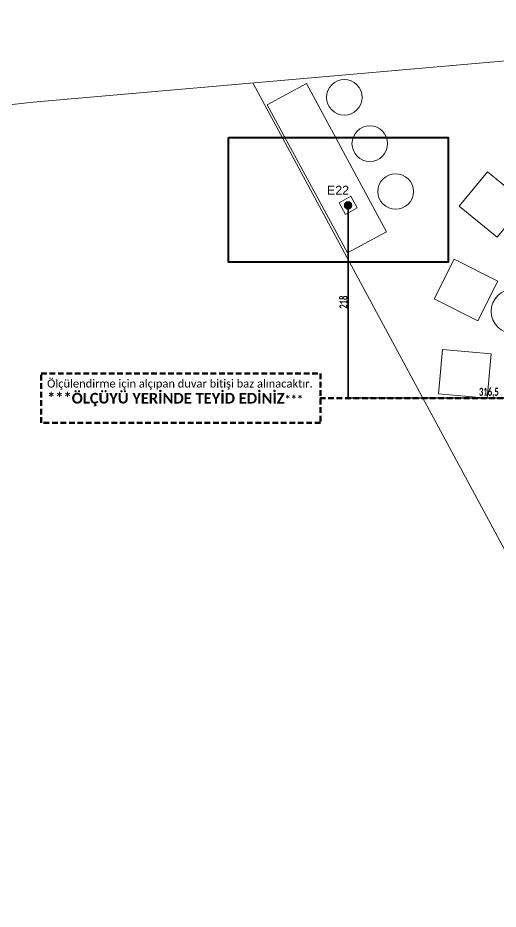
# Model space of a CAD drawing. Header units: millimetres. Extents: x 210628 to 232146, y -111309 to -91563.
# Drawn here: x 229258 to 229798, y -103185 to -102183 of the extents above; entities that cross this region are included whole.
import ezdxf

# ---------------------------------------------------------------- set-up
doc = ezdxf.new("R2010")
doc.units = ezdxf.units.MM
doc.header["$PDMODE"] = 2
doc.linetypes.add('DASHED2', pattern=[9.525, 6.35, -3.175])
doc.linetypes.add('DOT2', pattern=[3.175, 0, -3.175])
doc.layers.get('0').update_dxf_attribs({"lineweight": 20})
for name, color, linetype, lineweight in [('KP', 167, 'Continuous', 30), ('T_elektrik', 10, 'Continuous', 9), ('t_izdüşüm', 7, 'DOT2', 18), ('t_tarama', 253, 'Continuous', 5), ('t_yazı', 23, 'Continuous', 25), ('ölçü', 251, 'Continuous', 5)]:
    doc.layers.add(name, color=color, linetype=linetype, lineweight=lineweight)
doc.layers.add('Kıtc-014 Elk Tes İşaretler', color=1, linetype='Continuous')
doc.styles.add('ARIALT', font='arial.ttf', dxfattribs={"height": 10})
doc.styles.add('yazı', font='arial.ttf')
doc.styles.add('Ölçü50', font='calibri.ttf', dxfattribs={"width": 0.7})
doc.dimstyles.new('olcu10', dxfattribs={"dimtxt": 9, "dimasz": 2, "dimexe": 1.25, "dimexo": 0.625, "dimgap": 0.5, "dimtad": 1, "dimdec": 1, "dimrnd": 0.5, "dimzin": 9, "dimtxsty": 'Ölçü50', "dimblk": 'ARCHTICK', "dimcen": 2, "dimclrd": 256, "dimclre": 256, "dimclrt": 6, "dimazin": 2, "dimtfac": 1, "dimtdec": 1, "dimtix": 1, "dimtmove": 0, "dimatfit": 3, "dimldrblk": 'ARCHTICK', "dimfxl": 1, "dimlwd": -1, "dimarcsym": 0})

# ---------------------------------------------------------------- blocks, each defined once
blk = doc.blocks.new('A$C53525628')
at = {"layer": 'T_elektrik'}
h = blk.add_hatch(color=256, dxfattribs=at)
edge = h.paths.add_edge_path()
edge.add_arc((7.5, 7.5), 4.17, 0, 360)
blk.add_lwpolyline([(0, 0), (15, 0), (15, 15), (0, 15)], close=True, dxfattribs=at)
blk.add_circle((7.5, 7.5), 4.17, dxfattribs=at)
blk = doc.blocks.new('_ArchTick')
at = {"color": 0, "linetype": 'ByBlock', "const_width": 0.15}
blk.add_lwpolyline([(-0.5, -0.5), (0.5, 0.5)], dxfattribs=at)
blk = doc.blocks.new('*D213')
at = {"lineweight": -2, "transparency": 16777216}
for p, q in [((221442.7, -109908.6), (221442.7, -110126)), ((221759.2, -110124.1), (221759.2, -110123.5))]:
    blk.add_line(p, q, dxfattribs=at)
at = {"transparency": 16777216}
blk.add_line((221759.2, -110124.7), (221442.7, -110124.7), dxfattribs=at)
at = {"layer": 'DEFPOINTS', "color": 0, "transparency": 16777216}
for p in [(221442.7, -109907.9), (221442.7, -110124.7), (221759.2, -110124.7)]:
    blk.add_point(p, dxfattribs=at)
at = {"transparency": 16777216, "xscale": 2, "yscale": 2, "zscale": 2, "rotation": 180}
blk.add_blockref('_ArchTick', (221442.7, -110124.7), dxfattribs=at)
at = {"transparency": 16777216, "xscale": 2, "yscale": 2, "zscale": 2}
blk.add_blockref('_ArchTick', (221759.2, -110124.7), dxfattribs=at)
at = {"color": 6, "transparency": 16777216, "insert": (221600.9, -110118.6), "char_height": 9, "attachment_point": 5, "style": 'Ölçü50'}
blk.add_mtext('{\\fCalibri|b1|i0|c162|p34;316,5}', dxfattribs=at)
blk = doc.blocks.new('*D214')
at = {"lineweight": -2, "transparency": 16777216}
for p, q in [((221446.1, -109907.9), (221441.4, -109907.9)), ((221445.1, -110125.7), (221441.4, -110125.7))]:
    blk.add_line(p, q, dxfattribs=at)
at = {"transparency": 16777216}
blk.add_line((221442.7, -110125.7), (221442.7, -109907.9), dxfattribs=at)
at = {"layer": 'DEFPOINTS', "color": 0, "transparency": 16777216}
for p in [(221442.7, -109907.9), (221446.7, -109907.9), (221445.7, -110125.7)]:
    blk.add_point(p, dxfattribs=at)
at = {"transparency": 16777216, "xscale": 2, "yscale": 2, "zscale": 2}
for p, rotation in [((221442.7, -109907.9), 90), ((221442.7, -110125.7), 270)]:
    blk.add_blockref('_ArchTick', p, dxfattribs=dict(at, rotation=rotation))
at = {"color": 6, "transparency": 16777216, "insert": (221437.5, -110016.8), "char_height": 9, "attachment_point": 5, "rotation": 90, "style": 'Ölçü50'}
blk.add_mtext('{\\fCalibri|b1|i0|c162|p34;218}', dxfattribs=at)
blk = doc.blocks.new('ELEKTRİK')
at = {"layer": 'Kıtc-014 Elk Tes İşaretler', "xscale": -1.000359529408342, "yscale": 1.000359529408342, "zscale": 1.000359529408342, "rotation": 28.87477056281568}
blk.add_blockref('A$C53525628', (221452.86, -109910.88), dxfattribs=at)
at = {"layer": 't_yazı', "color": 1, "style": 'ARIALT'}
blk.add_text('E22', height=10, dxfattribs=at).set_placement((221418.94, -109895.85, 0))
dim = blk.add_linear_dim(base=(221442.66, -109907.93), p1=(221445.68, -110125.7), p2=(221446.68, -109907.93), angle=90, text='{\\fCalibri|b1|i0|c162|p34;<>}', dimstyle='olcu10')
dim.commit()
dim.dimension.update_dxf_attribs({"geometry": '*D214', "text_midpoint": (221437.52, -110016.82)})
dim = blk.add_linear_dim(base=(221442.66, -110124.7), p1=(221759.22, -110124.7), p2=(221442.66, -109907.93), text='{\\fCalibri|b1|i0|c162|p34;<>}', dimstyle='olcu10')
dim.commit()
dim.dimension.update_dxf_attribs({"geometry": '*D213', "text_midpoint": (221600.94, -110118.63)})

msp = doc.modelspace()

# ---------------------------------------------------------------- linework, layer by layer
at = {"layer": 't_izdüşüm', "color": 2, "linetype": 'DASHED2', "lineweight": 53, "elevation": 0}
msp.add_lwpolyline([(229284.37, -102582.45), (229598.41, -102582.45), (229598.41, -102638.05), (229284.37, -102638.05)], close=True, dxfattribs=at)
msp.add_lwpolyline([(229946.81, -102610.26), (229596.55, -102610.26)], dxfattribs=at)
at = {"layer": 't_tarama', "elevation": 0}
for points in [[(230355.08, -102182.81), (229275.5, -102277.25), (229252.09, -102280.18, 0.0591467)], [(229522.68, -102256.25), (230023.17, -103185.02), (230473.12, -103043.76, 0.3268739), (230682.64, -102756.51), (230680.79, -102461.58, 0.4203782), (230355.39, -102183.76)]]:
    msp.add_lwpolyline(points, format="xyb", dxfattribs=at)
msp.add_lwpolyline([(229538.58, -102280.31), (229582.56, -102256.52), (229672.77, -102423.23), (229628.8, -102447.03), (229538.58, -102280.31)], dxfattribs=at)
at = {"layer": 't_tarama'}
for points in [[(229754.49, -102394.43), (229786.25, -102355.81), (229828.73, -102390.75), (229796.97, -102429.37)], [(229726.21, -102498.61), (229748.75, -102453.98), (229797.84, -102478.77), (229775.31, -102523.4)], [(229731.03, -102605.35), (229735.55, -102555.56), (229790.32, -102560.53), (229785.8, -102610.33)]]:
    msp.add_lwpolyline(points, close=True, dxfattribs=at)
for centre, radius in [((229625.19, -102272.02, 0), 20), ((229653.84, -102324.13, 0), 20), ((229682.92, -102377.88, 0), 20), ((229815.33, -102512.65, 0), 25)]:
    msp.add_circle(centre, radius, dxfattribs=at)
at = {"layer": 'ölçü', "color": 2, "lineweight": 40}
msp.add_lwpolyline([(229495.02, -102317.3), (229741.97, -102317.3), (229741.97, -102457.29), (229495.02, -102457.29)], close=True, dxfattribs=at)

# ---------------------------------------------------------------- block references
at = {"layer": 'KP'}
msp.add_blockref('ELEKTRİK', (8186.78, 7514.47, 0), dxfattribs=at)

# ---------------------------------------------------------------- texts
at = {"layer": 't_yazı', "insert": (229291.17, -102589.35, 0), "char_height": 9, "width": 364.5552, "attachment_point": 1, "style": 'yazı'}
msp.add_mtext('\\pt4743;{\\fCalibri|b0|i0|c162|p34;Ölçülendirme için alçıpan duvar bitişi baz alınacaktır.\\P\\fCalibri|b1|i0|c162|p34;\\H1.3333x;\\C1;***ÖLÇÜYÜ YERİNDE TEYİD EDİNİZ\\H0.75x;***\\P }', dxfattribs=at)

doc.saveas('drawing.dxf')
